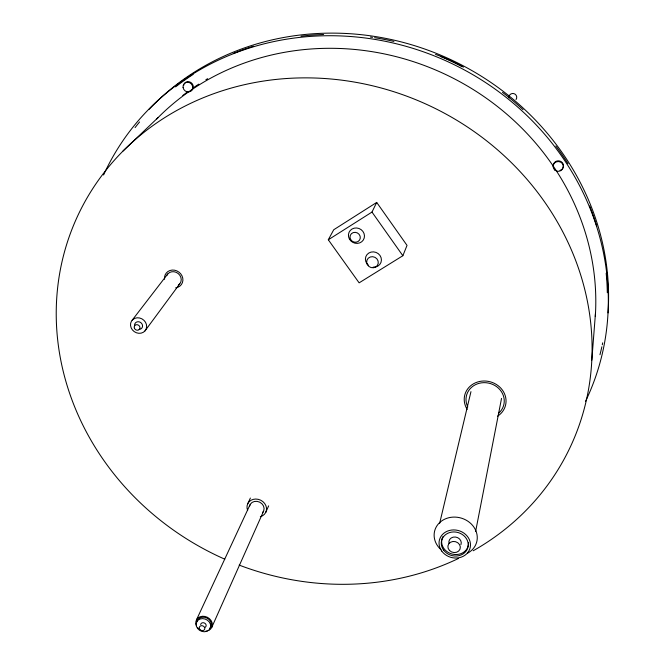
<?xml version="1.0" encoding="UTF-8"?>
<svg xmlns="http://www.w3.org/2000/svg" width="665" height="665" viewBox="0 0 665 665"><rect width="100%" height="100%" fill="white"/><g stroke="black" fill="none" stroke-linecap="round" stroke-linejoin="round"><path stroke-width="1" d="M591.817 360.189L595.532 312.434M475.616 531.501L501.535 398.401M439.656 523.305L470.961 391.652M402.857 255.726L407.03 245.393L376.706 202.426L333.722 229.757L328.302 239.774L359.125 282.841L402.857 255.726L371.984 212.069L376.706 202.426M265.734 512.441L268.643 505.857M211.719 627.461L263.49 511.343M196.424 619.971L250.015 504.743M247.771 503.646L250.389 498.06M145.012 330.879A8.362 7.473 34.9 0 0 139.6 317.986A8.362 7.473 34.9 0 0 131.13 327.795A8.362 7.473 34.9 0 0 145.012 330.879L179.675 283.947M132.136 320.247L167.713 274.005M123.017 151.03L158.22 117.447M328.302 239.774L371.984 212.069M553.529 167.331A5.104 4.888 3.2 0 1 555.832 161.454A5.104 4.888 3.2 0 1 562.291 162.642A5.104 4.888 3.2 0 1 562.216 168.927M561.227 169.775A5.104 4.888 3.2 0 1 560.038 170.348M184.546 83.366A5.029 4.68 47.3 0 1 192.235 83.724A5.029 4.68 47.3 0 1 190.431 91.088M183.648 85.652A5.029 4.68 47.3 0 1 183.947 84.438M135.078 127.597A263.315 243.897 25.4 0 1 139.567 121.969M175.618 86.874A263.315 243.897 25.4 0 1 193.149 74.405M233.307 53.491A263.315 243.897 25.4 0 1 253.606 46.201M300.979 36.176A263.315 243.897 25.4 0 1 323.606 34.505M370.422 37.074A263.315 243.897 25.4 0 1 372.5 37.373M374.57 37.689A263.315 243.897 25.4 0 1 393.913 41.413M440.513 56.45A263.315 243.897 25.4 0 1 462.059 66.608M502.491 92.36A263.315 243.897 25.4 0 1 523.047 109.675M555.824 146.026A263.315 243.897 25.4 0 1 568.06 163.773M589.631 205.967A263.315 243.897 25.4 0 1 596.746 226.208M606.181 273.282A263.315 243.897 25.4 0 1 607.303 292.725M602.706 342.824A263.315 243.897 25.4 0 1 602.299 344.803M601.867 346.773A263.315 243.897 25.4 0 1 599.963 354.711M435.533 54.414A166.416 157.406 25.4 0 1 463.447 67.14M368.634 265.435A8.105 7.573 24.1 0 1 368.809 253.032A8.105 7.573 24.1 0 1 381.095 257.704A8.105 7.573 24.1 0 1 373.181 267.164M196.391 625.632A8.512 7.215 24.8 0 1 200.29 616.688A8.512 7.215 24.8 0 1 211.113 620.57A8.512 7.215 24.8 0 1 209.068 630.179M207.189 630.919A8.512 7.215 24.8 0 1 205.801 631.135M198.428 628.492A8.512 7.215 24.8 0 1 197.455 627.428M247.654 510.471A10 8.753 24.7 0 1 253.174 499.373A10 8.753 24.7 0 1 265.875 505.6A10 8.753 24.7 0 1 260.331 516.68M249.491 506.373A7.498 6.567 24.7 0 1 259.691 502.158A7.498 6.567 24.7 0 1 262.5 512.748M200.655 624.543A2.843 2.411 24.8 0 1 204.803 623.221A2.843 2.411 24.8 0 1 205.069 627.353M196.848 622.008A7.481 6.342 24.8 0 1 206.915 618.034A7.481 6.342 24.8 0 1 209.824 628.359M166.732 275.568A7.78 7.049 35.5 0 1 178.295 273.614A7.78 7.049 35.5 0 1 178.278 285.16M134.629 325.692A4.131 3.691 34.9 0 1 138.029 321.727A4.131 3.691 34.9 0 1 142.526 325.443A4.131 3.691 34.9 0 1 139.118 329.399M164.563 279.308A9.51 8.62 35.5 0 1 172.235 270.057A9.51 8.62 35.5 0 1 182.759 278.12A9.51 8.62 35.5 0 1 175.676 287.829M467.187 409.382A21.022 19.119 13.7 0 1 473.804 383.622A21.022 19.119 13.7 0 1 502.341 389.989A21.022 19.119 13.7 0 1 497.586 416.165M467.778 406.955A19.227 17.489 13.7 0 1 475.043 384.902A19.227 17.489 13.7 0 1 500.063 389.856A19.227 17.489 13.7 0 1 498.792 413.09M440.928 549.614A21.745 19.135 15.2 0 1 441.111 521.352A21.745 19.135 15.2 0 1 472.64 525.458A21.745 19.135 15.2 0 1 467.753 553.105M468.493 542.449A13.558 11.912 15.2 0 1 452.557 554.161A13.558 11.912 15.2 0 1 442.948 536.605M448.983 543.288A6.251 5.495 15.2 0 1 455.434 537.029A6.251 5.495 15.2 0 1 460.945 544.643M224.77 559.182A272.068 248.785 25.4 0 1 100.099 177.904A272.068 248.785 25.4 0 1 512.723 163.964A272.068 248.785 25.4 0 1 473.172 550.786M458.509 558.45A272.068 248.785 25.4 0 1 239.167 565.1M156.757 118.935A254.097 235.078 25.4 0 1 440.962 72.335A254.097 235.078 25.4 0 1 595.291 316.548M103.59 174.986A266.233 246.341 25.4 0 1 450.305 62.843A266.233 246.341 25.4 0 1 585.433 401.51M149.06 109.359A264.52 245.019 25.4 0 1 445.924 57.431A264.52 245.019 25.4 0 1 608.018 312.907M182.784 95.502A252.459 233.814 25.4 0 1 187.73 91.762M193.648 87.564A252.459 233.814 25.4 0 1 198.827 84.114M205.867 79.734A252.459 233.814 25.4 0 1 207.646 78.686M508.991 97.88A3.915 3.815 7.7 0 1 513.737 93.574A3.915 3.815 7.7 0 1 516.023 99.526M554.893 170.124A5.112 4.896 3.3 0 0 563.247 167.356A5.112 4.896 3.3 0 0 556.53 161.794A5.112 4.896 3.3 0 0 554.893 170.124M183.066 87.489A5.037 4.688 47.2 0 0 190.905 91.088A5.037 4.688 47.2 0 0 189.608 82.668A5.037 4.688 47.2 0 0 183.066 87.489M349.383 239.001A8.13 7.623 26.5 0 0 363.29 240.057A8.13 7.623 26.5 0 0 356.664 227.979A8.13 7.623 26.5 0 0 349.383 239.001M350.621 239.425A5.22 4.888 26.6 0 0 359.549 240.09A5.22 4.888 26.6 0 0 355.285 232.343A5.22 4.888 26.6 0 0 350.621 239.425M367.346 264.612A5.877 5.495 24.1 0 0 377.421 265.393A5.877 5.495 24.1 0 0 372.641 256.69A5.877 5.495 24.1 0 0 367.346 264.612M199.833 629.398A2.851 2.411 24.8 0 0 204.604 629.414A2.851 2.411 24.8 0 0 201.703 625.665A2.851 2.411 24.8 0 0 199.833 629.398M197.563 628.45A7.498 6.351 24.8 0 0 210.132 628.483A7.498 6.351 24.8 0 0 202.509 618.616A7.498 6.351 24.8 0 0 197.563 628.45M134.413 328.252A2.993 2.668 34.9 0 0 139.384 329.358A2.993 2.668 34.9 0 0 137.439 324.744A2.993 2.668 34.9 0 0 134.413 328.252M441.735 551.069A15.844 13.915 15.2 0 0 468.892 550.961A15.844 13.915 15.2 0 0 453.663 529.922A15.844 13.915 15.2 0 0 441.735 551.069M443.588 550.071A13.583 11.928 15.2 0 0 466.863 549.972A13.583 11.928 15.2 0 0 453.804 531.942A13.583 11.928 15.2 0 0 443.588 550.071M449.424 550.412A6.284 5.519 15.3 0 0 460.014 549.124A6.284 5.519 15.3 0 0 452.857 541.485A6.284 5.519 15.3 0 0 449.424 550.412"/></g></svg>
